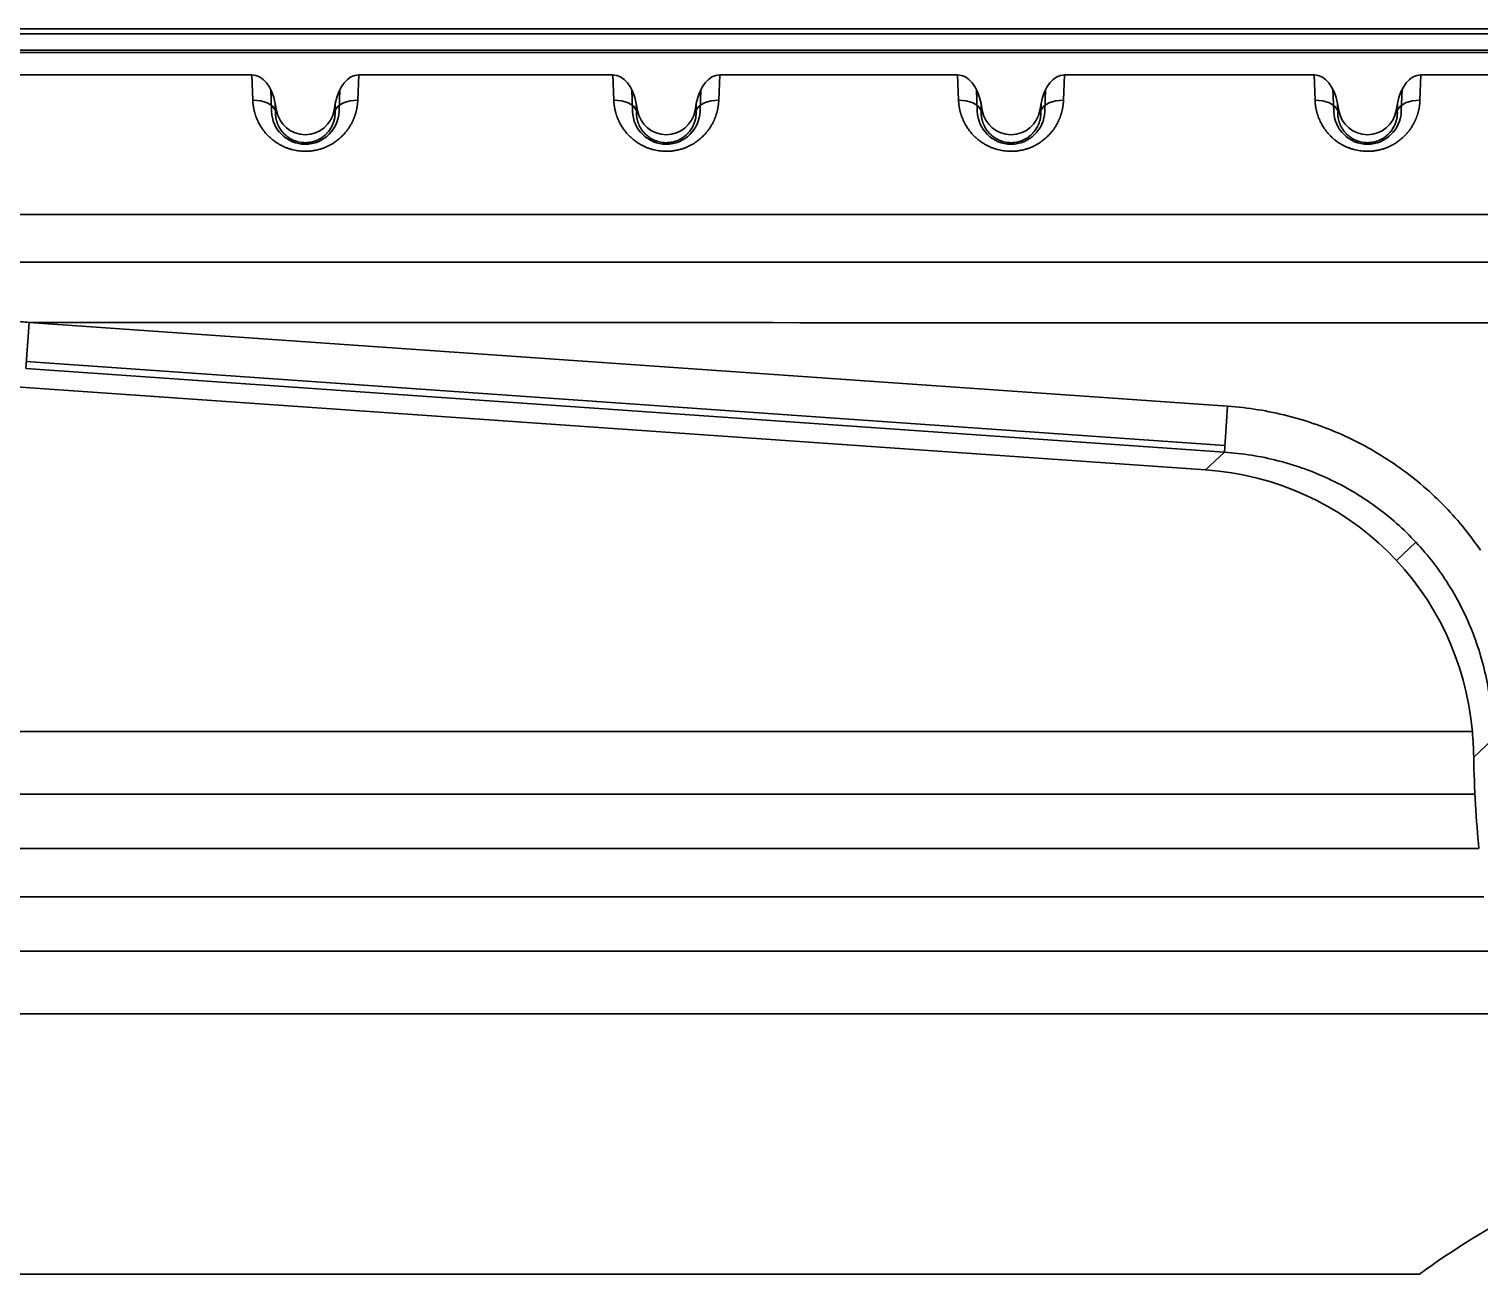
# Model space of a CAD drawing. Header units: millimetres. Extents: x 256 to 2096, y 1004 to 2403.
# Drawn here: x 514.7 to 638.6, y 1950.1 to 2056.5 of the extents above; entities that cross this region are included whole.
import ezdxf

# ---------------------------------------------------------------- set-up
doc = ezdxf.new("R2010")
doc.units = ezdxf.units.MM
doc.layers.add('1', color=7, linetype='Continuous', true_color=0xffffff)

msp = doc.modelspace()

# ---------------------------------------------------------------- linework, layer by layer
at = {"layer": '1', "color": 7, "linetype": 'Continuous', "lineweight": 35}
for p, q in [((714.018, 2056.507), (489.361, 2056.507)), ((489.427, 2056.101), (713.952, 2056.101)), ((489.687, 2054.699), (713.692, 2054.699)), ((489.687, 2054.497), (713.692, 2054.497)), ((533.715, 2052.591), (511.797, 2052.591)), ((533.715, 2052.591), (533.794, 2050.415)), ((542.761, 2050.415), (542.841, 2052.591)), ((564.562, 2052.591), (542.841, 2052.591)), ((564.562, 2052.591), (564.641, 2050.415)), ((573.608, 2050.415), (573.688, 2052.591)), ((594.023, 2052.591), (573.688, 2052.591)), ((594.023, 2052.591), (594.102, 2050.415)), ((603.069, 2050.415), (603.148, 2052.591)), ((624.482, 2052.591), (603.148, 2052.591)), ((624.482, 2052.591), (624.562, 2050.415)), ((633.529, 2050.415), (633.608, 2052.591)), ((654.802, 2052.591), (633.608, 2052.591)), ((535.324, 2051.335), (535.391, 2049.474)), ((541.232, 2051.335), (541.164, 2049.474)), ((566.238, 2049.474), (566.17, 2051.335)), ((572.079, 2051.335), (572.011, 2049.474)), ((595.631, 2051.335), (595.699, 2049.474)), ((601.54, 2051.335), (601.472, 2049.474)), ((626.091, 2051.335), (626.159, 2049.474)), ((631.932, 2049.474), (631.999, 2051.335)), ((535.712, 2050.129), (535.816, 2049.54)), ((535.712, 2050.129), (535.734, 2049.526)), ((535.816, 2049.54), (535.734, 2049.526)), ((540.74, 2049.54), (540.844, 2050.129)), ((540.74, 2049.54), (540.822, 2049.526)), ((540.822, 2049.526), (540.844, 2050.129)), ((566.559, 2050.129), (566.663, 2049.54)), ((566.559, 2050.129), (566.581, 2049.526)), ((566.663, 2049.54), (566.581, 2049.526)), ((571.587, 2049.54), (571.691, 2050.129)), ((571.587, 2049.54), (571.669, 2049.526)), ((571.669, 2049.526), (571.691, 2050.129)), ((596.02, 2050.129), (596.123, 2049.54)), ((596.02, 2050.129), (596.042, 2049.526)), ((596.123, 2049.54), (596.042, 2049.526)), ((601.047, 2049.54), (601.151, 2050.129)), ((601.047, 2049.54), (601.129, 2049.526)), ((601.129, 2049.526), (601.151, 2050.129)), ((626.479, 2050.129), (626.583, 2049.54)), ((626.479, 2050.129), (626.501, 2049.526)), ((626.583, 2049.54), (626.501, 2049.526)), ((631.507, 2049.54), (631.611, 2050.129)), ((631.507, 2049.54), (631.589, 2049.526)), ((631.589, 2049.526), (631.611, 2050.129)), ((490.927, 2040.661), (712.338, 2040.661)), ((491.418, 2036.591), (711.852, 2036.591)), ((514.395, 2027.497), (514.67, 2031.426)), ((514.67, 2031.426), (617.093, 2024.264)), ((615.197, 2018.823), (465.849, 2029.266)), ((514.395, 2027.497), (616.818, 2020.335)), ((514.435, 2028.078), (616.859, 2020.916)), ((616.818, 2020.335), (617.093, 2024.264)), ((616.818, 2020.335), (615.197, 2018.823)), ((633.186, 2012.639), (631.522, 2011.087)), ((445.963, 1996.452), (638.005, 1996.453)), ((639.721, 1995.774), (638.121, 1994.282)), ((445.908, 1991.094), (638.229, 1991.094)), ((445.764, 1986.453), (638.572, 1986.453)), ((638.992, 1982.331), (445.03, 1982.331)), ((442.851, 1977.69), (639.335, 1977.69)), ((639.676, 1972.331), (439.788, 1972.331)), ((412.964, 1950.094), (633.498, 1950.094))]:
    msp.add_line(p, q, dxfattribs=at)
for centre, radius, start, end in [((538.278, 2049.974), 2.5, 190, 350), ((569.125, 2049.974), 2.5, 190, 350), ((598.585, 2049.974), 2.5, 190, 350), ((629.045, 2049.974), 2.5, 190, 350), ((676.964, 1890.094), 74.09, 117.74072, 125.92108)]:
    msp.add_arc(centre, radius, start, end, dxfattribs=at)
for centre, major_axis, ratio, start_param, end_param in [((533.788, 2049.342), (0.118, -3.248), 0.6153903, 1.7929219, 3.1191677), ((542.767, 2049.342), (0.118, 3.248), 0.6153903, 0.022425, 1.3486707), ((564.635, 2049.342), (0.118, -3.248), 0.6153903, 1.7929219, 3.1191677), ((573.614, 2049.342), (0.118, 3.248), 0.6153903, 0.022425, 1.3486707), ((594.096, 2049.342), (0.118, -3.248), 0.6153903, 1.7929219, 3.1191677), ((603.075, 2049.342), (0.118, 3.248), 0.6153903, 0.022425, 1.3486707), ((624.556, 2049.342), (0.118, -3.248), 0.6153903, 1.7929219, 3.1191677), ((633.535, 2049.342), (0.118, 3.248), 0.6153903, 0.022425, 1.3486707), ((533.794, 2049.184), (1.999, 0.073), 0.6153903, 0.2221184, 1.5483714), ((538.278, 2049.572), (0, 2.916), 0.9904663, 1.6046584, 4.6785268), ((542.761, 2049.184), (-1.999, 0.073), 0.6153903, 4.734814, 6.0610597), ((564.641, 2049.184), (1.999, 0.073), 0.6153903, 0.2221184, 1.5483714), ((569.125, 2049.572), (0, 2.916), 0.9904663, 1.6046584, 4.6785268), ((573.608, 2049.184), (-1.999, 0.073), 0.6153903, 4.734814, 6.0610597), ((594.102, 2049.184), (1.999, 0.073), 0.6153903, 0.2221184, 1.5483714), ((598.585, 2049.572), (0, 2.916), 0.9904663, 1.6046584, 4.6785268), ((603.069, 2049.184), (-1.999, 0.073), 0.6153903, 4.734814, 6.0610597), ((624.562, 2049.184), (1.999, 0.073), 0.6153903, 0.2221184, 1.5483714), ((629.045, 2049.572), (0, 2.916), 0.9904663, 1.6046584, 4.6785268), ((633.529, 2049.184), (-1.999, 0.073), 0.6153903, 4.734814, 6.0610597), ((612.714, 1993.549), (-18.808, -17.538), 0.9721448, 2.4918667, 3.8780091), ((641.626, 1996.453), (0, 20), 0.176327, 1.6795424, 2.0943951)]:
    msp.add_ellipse(centre, major_axis=major_axis, ratio=ratio, start_param=start_param, end_param=end_param, dxfattribs=at)
for points, knots in [([(533.794, 2050.415), (533.795, 2050.403), (533.796, 2050.38), (533.797, 2050.344), (533.799, 2050.309), (533.801, 2050.272), (533.804, 2050.235), (533.807, 2050.198), (533.81, 2050.16), (533.814, 2050.122), (533.818, 2050.084), (533.822, 2050.045), (533.827, 2050.005), (533.832, 2049.965), (533.838, 2049.925), (533.844, 2049.884), (533.851, 2049.843), (533.857, 2049.801), (533.865, 2049.759), (533.873, 2049.716), (533.881, 2049.673), (533.89, 2049.63), (533.9, 2049.586), (533.91, 2049.542), (533.921, 2049.497), (533.932, 2049.452), (533.944, 2049.407), (533.956, 2049.361), (533.97, 2049.315), (534.002, 2049.206), (534.057, 2049.039), (534.143, 2048.82), (534.236, 2048.612), (534.336, 2048.417), (534.436, 2048.241), (534.534, 2048.084), (534.629, 2047.943), (534.729, 2047.808), (534.832, 2047.679), (534.937, 2047.556), (535.045, 2047.438), (535.155, 2047.327), (535.267, 2047.221), (535.38, 2047.122), (535.495, 2047.028), (535.609, 2046.939), (535.724, 2046.857), (535.838, 2046.779), (535.987, 2046.686), (536.174, 2046.578), (536.404, 2046.463), (536.644, 2046.36), (536.891, 2046.27), (537.139, 2046.197), (537.391, 2046.138), (537.644, 2046.094), (537.869, 2046.069), (538.06, 2046.056), (538.216, 2046.051), (538.371, 2046.052), (538.525, 2046.057), (538.677, 2046.069), (538.827, 2046.085), (538.987, 2046.108), (539.156, 2046.139), (539.334, 2046.179), (539.536, 2046.233), (539.767, 2046.306), (540.051, 2046.416), (540.361, 2046.563), (540.682, 2046.75), (540.932, 2046.926), (541.123, 2047.077), (541.261, 2047.196), (541.397, 2047.323), (541.529, 2047.458), (541.675, 2047.619), (541.831, 2047.812), (541.995, 2048.039), (542.148, 2048.283), (542.251, 2048.474), (542.315, 2048.604), (542.344, 2048.667), (542.373, 2048.73), (542.401, 2048.794), (542.427, 2048.858), (542.453, 2048.922), (542.477, 2048.986), (542.5, 2049.05), (542.523, 2049.114), (542.544, 2049.179), (542.564, 2049.243), (542.584, 2049.308), (542.602, 2049.373), (542.619, 2049.438), (542.635, 2049.503), (542.651, 2049.568), (542.665, 2049.633), (542.678, 2049.698), (542.691, 2049.763), (542.702, 2049.828), (542.712, 2049.893), (542.722, 2049.959), (542.73, 2050.024), (542.738, 2050.089), (542.745, 2050.154), (542.75, 2050.219), (542.755, 2050.285), (542.759, 2050.35), (542.76, 2050.393), (542.761, 2050.415)], [0, 0, 0, 0, 0.0028216, 0.0056816, 0.0085801, 0.0115169, 0.0144922, 0.017506, 0.0205581, 0.0236487, 0.0267778, 0.0299453, 0.0331513, 0.0363957, 0.0396786, 0.0429999, 0.0463598, 0.0497581, 0.0531949, 0.0566702, 0.060184, 0.0637363, 0.0673271, 0.0709565, 0.0746244, 0.0783309, 0.0820759, 0.0858595, 0.0896818, 0.0935426, 0.1128534, 0.1314028, 0.1491894, 0.1662147, 0.1824826, 0.1956897, 0.2086007, 0.2212165, 0.2335322, 0.2455442, 0.2572513, 0.268654, 0.2797539, 0.2905539, 0.3010572, 0.3112627, 0.3211632, 0.3307536, 0.3400313, 0.3574795, 0.3748593, 0.3921994, 0.4094831, 0.4267522, 0.4428331, 0.4594404, 0.4761978, 0.4861776, 0.4961023, 0.5059665, 0.5157651, 0.5254937, 0.5351485, 0.5447287, 0.5564266, 0.568259, 0.5802287, 0.5971021, 0.6156058, 0.6405952, 0.6659967, 0.6918258, 0.7045142, 0.7175505, 0.7309389, 0.7446809, 0.7587744, 0.7789915, 0.8000816, 0.8220469, 0.8448849, 0.8503331, 0.8557736, 0.8612062, 0.8666312, 0.8720485, 0.8774582, 0.8828604, 0.8882553, 0.8936429, 0.8990234, 0.9043968, 0.9097633, 0.9151228, 0.9204755, 0.9258213, 0.9311605, 0.9364931, 0.9418192, 0.947139, 0.9524525, 0.9577598, 0.963061, 0.9683561, 0.9736452, 0.9789282, 0.9842052, 0.9894762, 0.9947411, 1, 1, 1, 1]), ([(535.734, 2049.526), (535.733, 2049.517), (535.732, 2049.5), (535.731, 2049.475), (535.73, 2049.449), (535.729, 2049.423), (535.729, 2049.398), (535.728, 2049.372), (535.728, 2049.346), (535.729, 2049.32), (535.729, 2049.294), (535.73, 2049.268), (535.731, 2049.242), (535.732, 2049.216), (535.734, 2049.19), (535.736, 2049.164), (535.738, 2049.137), (535.74, 2049.111), (535.743, 2049.085), (535.746, 2049.059), (535.749, 2049.032), (535.752, 2049.006), (535.756, 2048.979), (535.76, 2048.953), (535.764, 2048.927), (535.769, 2048.9), (535.774, 2048.874), (535.781, 2048.835), (535.792, 2048.784), (535.808, 2048.72), (535.825, 2048.656), (535.844, 2048.592), (535.865, 2048.528), (535.888, 2048.463), (535.912, 2048.399), (535.939, 2048.334), (535.968, 2048.27), (536.004, 2048.195), (536.049, 2048.11), (536.103, 2048.017), (536.16, 2047.927), (536.22, 2047.841), (536.283, 2047.758), (536.349, 2047.678), (536.417, 2047.602), (536.486, 2047.53), (536.558, 2047.462), (536.631, 2047.397), (536.705, 2047.336), (536.78, 2047.279), (536.9, 2047.195), (537.072, 2047.09), (537.306, 2046.979), (537.548, 2046.893), (537.795, 2046.832), (538.025, 2046.799), (538.234, 2046.788), (538.423, 2046.792), (538.612, 2046.81), (538.801, 2046.842), (538.988, 2046.889), (539.172, 2046.951), (539.331, 2047.018), (539.469, 2047.086), (539.586, 2047.153), (539.702, 2047.226), (539.815, 2047.308), (539.925, 2047.396), (540.031, 2047.492), (540.132, 2047.594), (540.24, 2047.715), (540.35, 2047.857), (540.46, 2048.025), (540.56, 2048.207), (540.636, 2048.378), (540.694, 2048.535), (540.738, 2048.68), (540.777, 2048.84), (540.799, 2048.968), (540.81, 2049.058), (540.815, 2049.106), (540.819, 2049.153), (540.823, 2049.2), (540.825, 2049.247), (540.827, 2049.294), (540.827, 2049.341), (540.827, 2049.387), (540.826, 2049.434), (540.824, 2049.48), (540.823, 2049.51), (540.822, 2049.526)], [0, 0, 0, 0, 0.0038383, 0.0076799, 0.0115248, 0.015373, 0.0192245, 0.0230793, 0.0269373, 0.0307987, 0.0346634, 0.0385314, 0.0424027, 0.0462773, 0.0501553, 0.0540366, 0.0579212, 0.0618092, 0.0657005, 0.0695952, 0.0734932, 0.0773946, 0.0812993, 0.0852074, 0.0891189, 0.0930338, 0.096952, 0.1008736, 0.1102653, 0.1196774, 0.1291105, 0.1385652, 0.1480423, 0.1575422, 0.1670658, 0.1766136, 0.1861862, 0.1957843, 0.2102726, 0.2243881, 0.238131, 0.2515018, 0.2645011, 0.27713, 0.2893895, 0.3012813, 0.3128074, 0.3239699, 0.3347718, 0.3452164, 0.3553075, 0.3826106, 0.4084738, 0.4330643, 0.4565789, 0.4792453, 0.4960094, 0.5128846, 0.5299886, 0.5474337, 0.5653254, 0.5837608, 0.6028281, 0.6162621, 0.6302526, 0.6448194, 0.6599796, 0.6757479, 0.6921367, 0.7091565, 0.7268164, 0.750668, 0.7763551, 0.8038707, 0.8332038, 0.8523152, 0.8737145, 0.8973749, 0.9232664, 0.9302768, 0.9372801, 0.9442765, 0.9512659, 0.9582485, 0.9652241, 0.9721929, 0.9791548, 0.98611, 0.9930584, 1, 1, 1, 1]), ([(564.641, 2050.415), (564.642, 2050.403), (564.642, 2050.38), (564.644, 2050.344), (564.646, 2050.309), (564.648, 2050.272), (564.651, 2050.235), (564.654, 2050.198), (564.657, 2050.16), (564.661, 2050.122), (564.665, 2050.084), (564.669, 2050.045), (564.674, 2050.005), (564.679, 2049.965), (564.685, 2049.925), (564.691, 2049.884), (564.697, 2049.843), (564.704, 2049.801), (564.712, 2049.759), (564.72, 2049.716), (564.728, 2049.673), (564.737, 2049.63), (564.747, 2049.586), (564.757, 2049.542), (564.768, 2049.497), (564.779, 2049.452), (564.791, 2049.407), (564.803, 2049.361), (564.816, 2049.315), (564.849, 2049.206), (564.904, 2049.039), (564.99, 2048.82), (565.083, 2048.612), (565.183, 2048.417), (565.282, 2048.241), (565.381, 2048.084), (565.476, 2047.943), (565.576, 2047.808), (565.678, 2047.679), (565.784, 2047.556), (565.892, 2047.438), (566.002, 2047.327), (566.114, 2047.221), (566.227, 2047.122), (566.341, 2047.028), (566.456, 2046.939), (566.571, 2046.857), (566.685, 2046.779), (566.834, 2046.686), (567.021, 2046.578), (567.251, 2046.463), (567.491, 2046.36), (567.738, 2046.27), (567.986, 2046.197), (568.237, 2046.138), (568.491, 2046.094), (568.716, 2046.069), (568.907, 2046.056), (569.063, 2046.051), (569.218, 2046.052), (569.372, 2046.057), (569.524, 2046.069), (569.674, 2046.085), (569.834, 2046.108), (570.003, 2046.139), (570.181, 2046.179), (570.383, 2046.233), (570.613, 2046.306), (570.898, 2046.416), (571.207, 2046.563), (571.529, 2046.75), (571.779, 2046.926), (571.97, 2047.077), (572.108, 2047.196), (572.243, 2047.323), (572.376, 2047.458), (572.522, 2047.619), (572.678, 2047.812), (572.842, 2048.039), (572.995, 2048.283), (573.098, 2048.474), (573.161, 2048.604), (573.191, 2048.667), (573.22, 2048.73), (573.247, 2048.794), (573.274, 2048.858), (573.299, 2048.922), (573.324, 2048.986), (573.347, 2049.05), (573.37, 2049.114), (573.391, 2049.179), (573.411, 2049.243), (573.43, 2049.308), (573.449, 2049.373), (573.466, 2049.438), (573.482, 2049.503), (573.498, 2049.568), (573.512, 2049.633), (573.525, 2049.698), (573.538, 2049.763), (573.549, 2049.828), (573.559, 2049.893), (573.569, 2049.959), (573.577, 2050.024), (573.585, 2050.089), (573.591, 2050.154), (573.597, 2050.219), (573.602, 2050.285), (573.606, 2050.35), (573.607, 2050.393), (573.608, 2050.415)], [0, 0, 0, 0, 0.0028216, 0.0056816, 0.0085801, 0.0115169, 0.0144922, 0.017506, 0.0205581, 0.0236487, 0.0267778, 0.0299453, 0.0331513, 0.0363957, 0.0396786, 0.0429999, 0.0463598, 0.0497581, 0.0531949, 0.0566702, 0.060184, 0.0637363, 0.0673272, 0.0709565, 0.0746244, 0.0783309, 0.0820759, 0.0858595, 0.0896818, 0.0935426, 0.1128534, 0.1314028, 0.1491894, 0.1662147, 0.1824826, 0.1956897, 0.2086007, 0.2212165, 0.2335322, 0.2455442, 0.2572513, 0.268654, 0.2797539, 0.2905539, 0.3010572, 0.3112627, 0.3211632, 0.3307536, 0.3400313, 0.3574795, 0.3748593, 0.3921994, 0.4094831, 0.4267522, 0.4428331, 0.4594404, 0.4761978, 0.4861776, 0.4961023, 0.5059665, 0.5157651, 0.5254937, 0.5351485, 0.5447287, 0.5564266, 0.568259, 0.5802287, 0.5971021, 0.6156058, 0.6405952, 0.6659967, 0.6918258, 0.7045142, 0.7175505, 0.7309389, 0.7446809, 0.7587744, 0.7789915, 0.8000816, 0.8220469, 0.8448849, 0.8503331, 0.8557736, 0.8612062, 0.8666312, 0.8720485, 0.8774582, 0.8828604, 0.8882553, 0.8936429, 0.8990234, 0.9043968, 0.9097633, 0.9151228, 0.9204755, 0.9258213, 0.9311605, 0.9364931, 0.9418192, 0.947139, 0.9524525, 0.9577598, 0.963061, 0.9683561, 0.9736452, 0.9789282, 0.9842052, 0.9894762, 0.9947411, 1, 1, 1, 1]), ([(566.581, 2049.526), (566.58, 2049.517), (566.579, 2049.5), (566.578, 2049.475), (566.577, 2049.449), (566.576, 2049.423), (566.576, 2049.398), (566.575, 2049.372), (566.575, 2049.346), (566.576, 2049.32), (566.576, 2049.294), (566.577, 2049.268), (566.578, 2049.242), (566.579, 2049.216), (566.581, 2049.19), (566.583, 2049.164), (566.585, 2049.137), (566.587, 2049.111), (566.59, 2049.085), (566.593, 2049.059), (566.596, 2049.032), (566.599, 2049.006), (566.603, 2048.979), (566.607, 2048.953), (566.611, 2048.927), (566.616, 2048.9), (566.621, 2048.874), (566.628, 2048.835), (566.639, 2048.784), (566.654, 2048.72), (566.672, 2048.656), (566.691, 2048.592), (566.712, 2048.528), (566.734, 2048.463), (566.759, 2048.399), (566.786, 2048.334), (566.815, 2048.27), (566.851, 2048.195), (566.896, 2048.11), (566.95, 2048.017), (567.007, 2047.927), (567.067, 2047.841), (567.13, 2047.758), (567.196, 2047.678), (567.264, 2047.602), (567.333, 2047.53), (567.405, 2047.462), (567.478, 2047.397), (567.552, 2047.336), (567.627, 2047.279), (567.747, 2047.195), (567.919, 2047.09), (568.153, 2046.979), (568.395, 2046.893), (568.642, 2046.832), (568.872, 2046.799), (569.081, 2046.788), (569.27, 2046.792), (569.459, 2046.81), (569.648, 2046.842), (569.835, 2046.889), (570.019, 2046.951), (570.178, 2047.018), (570.315, 2047.086), (570.433, 2047.153), (570.549, 2047.226), (570.662, 2047.308), (570.771, 2047.396), (570.878, 2047.492), (570.979, 2047.594), (571.086, 2047.715), (571.197, 2047.857), (571.307, 2048.025), (571.407, 2048.207), (571.483, 2048.378), (571.541, 2048.535), (571.585, 2048.68), (571.624, 2048.84), (571.646, 2048.968), (571.657, 2049.058), (571.662, 2049.106), (571.666, 2049.153), (571.67, 2049.2), (571.672, 2049.247), (571.674, 2049.294), (571.674, 2049.341), (571.674, 2049.387), (571.673, 2049.434), (571.671, 2049.48), (571.669, 2049.51), (571.669, 2049.526)], [0, 0, 0, 0, 0.0038383, 0.0076799, 0.0115248, 0.015373, 0.0192245, 0.0230793, 0.0269373, 0.0307987, 0.0346634, 0.0385314, 0.0424027, 0.0462773, 0.0501553, 0.0540366, 0.0579212, 0.0618092, 0.0657005, 0.0695952, 0.0734932, 0.0773946, 0.0812993, 0.0852074, 0.0891189, 0.0930338, 0.096952, 0.1008736, 0.1102653, 0.1196774, 0.1291105, 0.1385652, 0.1480423, 0.1575422, 0.1670658, 0.1766136, 0.1861862, 0.1957843, 0.2102726, 0.2243881, 0.238131, 0.2515018, 0.2645011, 0.27713, 0.2893895, 0.3012813, 0.3128074, 0.3239699, 0.3347718, 0.3452164, 0.3553075, 0.3826106, 0.4084738, 0.4330643, 0.4565789, 0.4792453, 0.4960094, 0.5128846, 0.5299886, 0.5474337, 0.5653254, 0.5837608, 0.6028281, 0.6162621, 0.6302526, 0.6448194, 0.6599796, 0.6757479, 0.6921367, 0.7091565, 0.7268164, 0.750668, 0.7763551, 0.8038707, 0.8332038, 0.8523152, 0.8737145, 0.8973749, 0.9232664, 0.9302768, 0.9372801, 0.9442765, 0.9512659, 0.9582485, 0.9652241, 0.9721929, 0.9791548, 0.98611, 0.9930584, 1, 1, 1, 1]), ([(594.102, 2050.415), (594.102, 2050.403), (594.103, 2050.38), (594.105, 2050.344), (594.107, 2050.309), (594.109, 2050.272), (594.112, 2050.235), (594.115, 2050.198), (594.118, 2050.16), (594.122, 2050.122), (594.126, 2050.084), (594.13, 2050.045), (594.135, 2050.005), (594.14, 2049.965), (594.146, 2049.925), (594.152, 2049.884), (594.158, 2049.843), (594.165, 2049.801), (594.173, 2049.759), (594.181, 2049.716), (594.189, 2049.673), (594.198, 2049.63), (594.208, 2049.586), (594.218, 2049.542), (594.228, 2049.497), (594.24, 2049.452), (594.252, 2049.407), (594.264, 2049.361), (594.277, 2049.315), (594.309, 2049.206), (594.365, 2049.039), (594.45, 2048.82), (594.544, 2048.612), (594.644, 2048.417), (594.743, 2048.241), (594.841, 2048.084), (594.937, 2047.943), (595.036, 2047.808), (595.139, 2047.679), (595.245, 2047.556), (595.353, 2047.438), (595.463, 2047.327), (595.575, 2047.221), (595.688, 2047.122), (595.802, 2047.028), (595.917, 2046.939), (596.032, 2046.857), (596.146, 2046.779), (596.294, 2046.686), (596.481, 2046.578), (596.712, 2046.463), (596.951, 2046.36), (597.198, 2046.27), (597.447, 2046.197), (597.698, 2046.138), (597.951, 2046.094), (598.176, 2046.069), (598.368, 2046.056), (598.524, 2046.051), (598.679, 2046.052), (598.832, 2046.057), (598.985, 2046.069), (599.135, 2046.085), (599.294, 2046.108), (599.463, 2046.139), (599.642, 2046.179), (599.844, 2046.233), (600.074, 2046.306), (600.359, 2046.416), (600.668, 2046.563), (600.989, 2046.75), (601.24, 2046.926), (601.43, 2047.077), (601.569, 2047.196), (601.704, 2047.323), (601.836, 2047.458), (601.982, 2047.619), (602.139, 2047.812), (602.302, 2048.039), (602.455, 2048.283), (602.559, 2048.474), (602.622, 2048.604), (602.652, 2048.667), (602.681, 2048.73), (602.708, 2048.794), (602.735, 2048.858), (602.76, 2048.922), (602.785, 2048.986), (602.808, 2049.05), (602.83, 2049.114), (602.852, 2049.179), (602.872, 2049.243), (602.891, 2049.308), (602.909, 2049.373), (602.927, 2049.438), (602.943, 2049.503), (602.958, 2049.568), (602.973, 2049.633), (602.986, 2049.698), (602.998, 2049.763), (603.01, 2049.828), (603.02, 2049.893), (603.03, 2049.959), (603.038, 2050.024), (603.046, 2050.089), (603.052, 2050.154), (603.058, 2050.219), (603.062, 2050.285), (603.066, 2050.35), (603.068, 2050.393), (603.069, 2050.415)], [0, 0, 0, 0, 0.0028216, 0.0056816, 0.0085801, 0.0115169, 0.0144922, 0.0175059, 0.0205581, 0.0236487, 0.0267778, 0.0299453, 0.0331512, 0.0363957, 0.0396786, 0.0429999, 0.0463598, 0.0497581, 0.0531949, 0.0566702, 0.060184, 0.0637363, 0.0673271, 0.0709565, 0.0746244, 0.0783309, 0.0820759, 0.0858595, 0.0896818, 0.0935426, 0.1128534, 0.1314028, 0.1491894, 0.1662147, 0.1824826, 0.1956897, 0.2086007, 0.2212165, 0.2335322, 0.2455442, 0.2572513, 0.268654, 0.2797539, 0.2905539, 0.3010572, 0.3112627, 0.3211632, 0.3307536, 0.3400313, 0.3574795, 0.3748593, 0.3921994, 0.4094831, 0.4267522, 0.4428331, 0.4594404, 0.4761978, 0.4861776, 0.4961023, 0.5059665, 0.5157651, 0.5254937, 0.5351485, 0.5447287, 0.5564266, 0.568259, 0.5802287, 0.5971021, 0.6156058, 0.6405952, 0.6659967, 0.6918258, 0.7045142, 0.7175505, 0.7309389, 0.7446809, 0.7587744, 0.7789915, 0.8000816, 0.8220469, 0.8448849, 0.8503331, 0.8557736, 0.8612062, 0.8666312, 0.8720485, 0.8774582, 0.8828604, 0.8882553, 0.8936429, 0.8990234, 0.9043968, 0.9097633, 0.9151228, 0.9204755, 0.9258213, 0.9311605, 0.9364931, 0.9418192, 0.947139, 0.9524525, 0.9577598, 0.963061, 0.9683561, 0.9736452, 0.9789282, 0.9842052, 0.9894762, 0.9947411, 1, 1, 1, 1]), ([(596.042, 2049.526), (596.041, 2049.517), (596.04, 2049.5), (596.039, 2049.475), (596.038, 2049.449), (596.037, 2049.423), (596.036, 2049.398), (596.036, 2049.372), (596.036, 2049.346), (596.036, 2049.32), (596.037, 2049.294), (596.038, 2049.268), (596.039, 2049.242), (596.04, 2049.216), (596.042, 2049.19), (596.043, 2049.164), (596.045, 2049.137), (596.048, 2049.111), (596.051, 2049.085), (596.053, 2049.059), (596.057, 2049.032), (596.06, 2049.006), (596.064, 2048.979), (596.068, 2048.953), (596.072, 2048.927), (596.077, 2048.9), (596.082, 2048.874), (596.089, 2048.835), (596.1, 2048.784), (596.115, 2048.72), (596.132, 2048.656), (596.151, 2048.592), (596.172, 2048.528), (596.195, 2048.463), (596.22, 2048.399), (596.247, 2048.334), (596.276, 2048.27), (596.312, 2048.195), (596.356, 2048.11), (596.41, 2048.017), (596.468, 2047.927), (596.528, 2047.841), (596.591, 2047.758), (596.657, 2047.678), (596.724, 2047.602), (596.794, 2047.53), (596.866, 2047.462), (596.939, 2047.397), (597.013, 2047.336), (597.088, 2047.279), (597.208, 2047.195), (597.38, 2047.09), (597.614, 2046.979), (597.856, 2046.893), (598.103, 2046.832), (598.332, 2046.799), (598.541, 2046.788), (598.73, 2046.792), (598.92, 2046.81), (599.109, 2046.842), (599.296, 2046.889), (599.479, 2046.951), (599.639, 2047.018), (599.776, 2047.086), (599.894, 2047.153), (600.009, 2047.226), (600.122, 2047.308), (600.232, 2047.396), (600.338, 2047.492), (600.44, 2047.594), (600.547, 2047.715), (600.657, 2047.857), (600.767, 2048.025), (600.868, 2048.207), (600.944, 2048.378), (601.002, 2048.535), (601.046, 2048.68), (601.085, 2048.84), (601.106, 2048.968), (601.118, 2049.058), (601.123, 2049.106), (601.127, 2049.153), (601.13, 2049.2), (601.133, 2049.247), (601.134, 2049.294), (601.135, 2049.341), (601.135, 2049.387), (601.134, 2049.434), (601.132, 2049.48), (601.13, 2049.51), (601.129, 2049.526)], [0, 0, 0, 0, 0.0038383, 0.0076799, 0.0115248, 0.015373, 0.0192245, 0.0230793, 0.0269373, 0.0307987, 0.0346634, 0.0385314, 0.0424027, 0.0462773, 0.0501553, 0.0540366, 0.0579212, 0.0618092, 0.0657005, 0.0695952, 0.0734932, 0.0773946, 0.0812993, 0.0852074, 0.0891189, 0.0930338, 0.096952, 0.1008736, 0.1102653, 0.1196774, 0.1291105, 0.1385652, 0.1480423, 0.1575422, 0.1670658, 0.1766136, 0.1861862, 0.1957843, 0.2102726, 0.2243881, 0.238131, 0.2515018, 0.2645011, 0.27713, 0.2893895, 0.3012813, 0.3128074, 0.3239699, 0.3347718, 0.3452164, 0.3553075, 0.3826106, 0.4084738, 0.4330643, 0.4565789, 0.4792453, 0.4960094, 0.5128846, 0.5299886, 0.5474337, 0.5653254, 0.5837608, 0.6028281, 0.6162621, 0.6302526, 0.6448194, 0.6599796, 0.6757479, 0.6921367, 0.7091565, 0.7268164, 0.750668, 0.7763551, 0.8038707, 0.8332038, 0.8523152, 0.8737145, 0.8973749, 0.9232664, 0.9302768, 0.9372801, 0.9442765, 0.9512659, 0.9582485, 0.9652241, 0.9721929, 0.9791548, 0.98611, 0.9930584, 1, 1, 1, 1]), ([(624.562, 2050.415), (624.562, 2050.403), (624.563, 2050.38), (624.565, 2050.344), (624.567, 2050.309), (624.569, 2050.272), (624.572, 2050.235), (624.575, 2050.198), (624.578, 2050.16), (624.581, 2050.122), (624.585, 2050.084), (624.59, 2050.045), (624.595, 2050.005), (624.6, 2049.965), (624.605, 2049.925), (624.612, 2049.884), (624.618, 2049.843), (624.625, 2049.801), (624.632, 2049.759), (624.64, 2049.716), (624.649, 2049.673), (624.658, 2049.63), (624.667, 2049.586), (624.678, 2049.542), (624.688, 2049.497), (624.7, 2049.452), (624.711, 2049.407), (624.724, 2049.361), (624.737, 2049.315), (624.769, 2049.206), (624.825, 2049.039), (624.91, 2048.82), (625.004, 2048.612), (625.103, 2048.417), (625.203, 2048.241), (625.301, 2048.084), (625.397, 2047.943), (625.496, 2047.808), (625.599, 2047.679), (625.705, 2047.556), (625.813, 2047.438), (625.923, 2047.327), (626.035, 2047.221), (626.148, 2047.122), (626.262, 2047.028), (626.377, 2046.939), (626.492, 2046.857), (626.606, 2046.779), (626.754, 2046.686), (626.941, 2046.578), (627.172, 2046.463), (627.411, 2046.36), (627.658, 2046.27), (627.907, 2046.197), (628.158, 2046.138), (628.411, 2046.094), (628.636, 2046.069), (628.828, 2046.056), (628.983, 2046.051), (629.138, 2046.052), (629.292, 2046.057), (629.444, 2046.069), (629.595, 2046.085), (629.754, 2046.108), (629.923, 2046.139), (630.102, 2046.179), (630.304, 2046.233), (630.534, 2046.306), (630.818, 2046.416), (631.128, 2046.563), (631.449, 2046.75), (631.7, 2046.926), (631.89, 2047.077), (632.028, 2047.196), (632.164, 2047.323), (632.296, 2047.458), (632.442, 2047.619), (632.599, 2047.812), (632.762, 2048.039), (632.915, 2048.283), (633.018, 2048.474), (633.082, 2048.604), (633.112, 2048.667), (633.14, 2048.73), (633.168, 2048.794), (633.195, 2048.858), (633.22, 2048.922), (633.244, 2048.986), (633.268, 2049.05), (633.29, 2049.114), (633.311, 2049.179), (633.332, 2049.243), (633.351, 2049.308), (633.369, 2049.373), (633.387, 2049.438), (633.403, 2049.503), (633.418, 2049.568), (633.432, 2049.633), (633.446, 2049.698), (633.458, 2049.763), (633.47, 2049.828), (633.48, 2049.893), (633.489, 2049.959), (633.498, 2050.024), (633.505, 2050.089), (633.512, 2050.154), (633.518, 2050.219), (633.522, 2050.285), (633.526, 2050.35), (633.528, 2050.393), (633.529, 2050.415)], [0, 0, 0, 0, 0.0028216, 0.0056816, 0.0085801, 0.0115169, 0.0144922, 0.017506, 0.0205581, 0.0236487, 0.0267778, 0.0299453, 0.0331513, 0.0363957, 0.0396786, 0.0429999, 0.0463598, 0.0497581, 0.0531949, 0.0566702, 0.060184, 0.0637363, 0.0673271, 0.0709565, 0.0746244, 0.0783309, 0.0820759, 0.0858595, 0.0896818, 0.0935426, 0.1128534, 0.1314028, 0.1491894, 0.1662147, 0.1824826, 0.1956897, 0.2086007, 0.2212165, 0.2335322, 0.2455442, 0.2572513, 0.268654, 0.2797539, 0.2905539, 0.3010572, 0.3112627, 0.3211632, 0.3307536, 0.3400313, 0.3574795, 0.3748593, 0.3921994, 0.4094831, 0.4267522, 0.4428331, 0.4594404, 0.4761978, 0.4861776, 0.4961023, 0.5059665, 0.5157651, 0.5254937, 0.5351485, 0.5447287, 0.5564266, 0.568259, 0.5802287, 0.5971021, 0.6156058, 0.6405952, 0.6659967, 0.6918258, 0.7045142, 0.7175505, 0.7309389, 0.7446809, 0.7587744, 0.7789915, 0.8000816, 0.8220469, 0.8448849, 0.8503331, 0.8557736, 0.8612062, 0.8666312, 0.8720485, 0.8774582, 0.8828604, 0.8882553, 0.8936429, 0.8990234, 0.9043968, 0.9097633, 0.9151228, 0.9204755, 0.9258213, 0.9311605, 0.9364931, 0.9418192, 0.947139, 0.9524525, 0.9577598, 0.963061, 0.9683561, 0.9736452, 0.9789282, 0.9842052, 0.9894762, 0.9947411, 1, 1, 1, 1]), ([(626.501, 2049.526), (626.501, 2049.517), (626.5, 2049.5), (626.499, 2049.475), (626.497, 2049.449), (626.497, 2049.423), (626.496, 2049.398), (626.496, 2049.372), (626.496, 2049.346), (626.496, 2049.32), (626.497, 2049.294), (626.497, 2049.268), (626.499, 2049.242), (626.5, 2049.216), (626.501, 2049.19), (626.503, 2049.164), (626.505, 2049.137), (626.508, 2049.111), (626.51, 2049.085), (626.513, 2049.059), (626.517, 2049.032), (626.52, 2049.006), (626.524, 2048.979), (626.528, 2048.953), (626.532, 2048.927), (626.537, 2048.9), (626.541, 2048.874), (626.549, 2048.835), (626.56, 2048.784), (626.575, 2048.72), (626.592, 2048.656), (626.611, 2048.592), (626.632, 2048.528), (626.655, 2048.463), (626.68, 2048.399), (626.707, 2048.334), (626.736, 2048.27), (626.772, 2048.195), (626.816, 2048.11), (626.87, 2048.017), (626.928, 2047.927), (626.988, 2047.841), (627.051, 2047.758), (627.116, 2047.678), (627.184, 2047.602), (627.254, 2047.53), (627.325, 2047.462), (627.398, 2047.397), (627.473, 2047.336), (627.548, 2047.279), (627.668, 2047.195), (627.84, 2047.09), (628.074, 2046.979), (628.316, 2046.893), (628.563, 2046.832), (628.792, 2046.799), (629.001, 2046.788), (629.19, 2046.792), (629.38, 2046.81), (629.569, 2046.842), (629.756, 2046.889), (629.939, 2046.951), (630.099, 2047.018), (630.236, 2047.086), (630.354, 2047.153), (630.469, 2047.226), (630.582, 2047.308), (630.692, 2047.396), (630.798, 2047.492), (630.9, 2047.594), (631.007, 2047.715), (631.117, 2047.857), (631.227, 2048.025), (631.328, 2048.207), (631.404, 2048.378), (631.462, 2048.535), (631.506, 2048.68), (631.544, 2048.84), (631.566, 2048.968), (631.578, 2049.058), (631.583, 2049.106), (631.587, 2049.153), (631.59, 2049.2), (631.593, 2049.247), (631.594, 2049.294), (631.595, 2049.341), (631.595, 2049.387), (631.594, 2049.434), (631.592, 2049.48), (631.59, 2049.51), (631.589, 2049.526)], [0, 0, 0, 0, 0.0038383, 0.0076799, 0.0115248, 0.015373, 0.0192245, 0.0230793, 0.0269373, 0.0307987, 0.0346634, 0.0385314, 0.0424027, 0.0462773, 0.0501553, 0.0540366, 0.0579212, 0.0618092, 0.0657005, 0.0695952, 0.0734932, 0.0773946, 0.0812993, 0.0852074, 0.0891189, 0.0930338, 0.096952, 0.1008736, 0.1102653, 0.1196774, 0.1291105, 0.1385652, 0.1480423, 0.1575422, 0.1670658, 0.1766136, 0.1861862, 0.1957843, 0.2102726, 0.2243881, 0.238131, 0.2515018, 0.2645011, 0.27713, 0.2893895, 0.3012813, 0.3128074, 0.3239699, 0.3347718, 0.3452164, 0.3553075, 0.3826106, 0.4084738, 0.4330643, 0.4565789, 0.4792453, 0.4960094, 0.5128846, 0.5299886, 0.5474337, 0.5653254, 0.5837608, 0.6028281, 0.6162621, 0.6302526, 0.6448194, 0.6599796, 0.6757479, 0.6921367, 0.7091565, 0.7268164, 0.750668, 0.7763551, 0.8038707, 0.8332038, 0.8523152, 0.8737145, 0.8973749, 0.9232664, 0.9302768, 0.9372801, 0.9442765, 0.9512659, 0.9582485, 0.9652241, 0.9721929, 0.9791548, 0.98611, 0.9930584, 1, 1, 1, 1]), ([(491.777, 2033.565), (491.945, 2033.549), (492.297, 2033.516), (492.85, 2033.465), (493.452, 2033.41), (494.104, 2033.35), (494.805, 2033.285), (495.556, 2033.216), (496.357, 2033.143), (497.516, 2033.037), (498.924, 2032.908), (500.47, 2032.766), (501.734, 2032.65), (502.65, 2032.565), (503.334, 2032.501), (503.904, 2032.448), (504.542, 2032.388), (505.249, 2032.321), (506.024, 2032.248), (506.868, 2032.168), (507.78, 2032.082), (508.761, 2031.989), (509.81, 2031.889), (510.928, 2031.783), (512.114, 2031.67), (513.369, 2031.55), (514.228, 2031.468), (514.67, 2031.426)], [0, 0, 0, 0, 0.0219866, 0.0461362, 0.072449, 0.100925, 0.131564, 0.1643662, 0.1993315, 0.2364599, 0.3162855, 0.3838008, 0.4390058, 0.4819004, 0.5037944, 0.5286816, 0.5565622, 0.5874361, 0.6213033, 0.6581638, 0.6980176, 0.7408647, 0.7867051, 0.8355389, 0.8873659, 0.9421863, 1, 1, 1, 1]), ([(616.818, 2020.335), (618.359, 2020.233), (619.893, 2019.991), (621.765, 2019.513), (622.137, 2019.408), (622.876, 2019.182), (623.976, 2018.818), (625.047, 2018.376), (626.445, 2017.722), (627.128, 2017.361), (628.456, 2016.577), (629.747, 2015.73), (630.952, 2014.764), (632.107, 2013.742), (632.66, 2013.203), (633.711, 2012.075), (634.21, 2011.486), (634.914, 2010.569), (635.142, 2010.257), (635.581, 2009.624), (635.793, 2009.302), (636.815, 2007.667), (637.508, 2006.28), (638.619, 2003.401), (639.038, 2001.907), (639.454, 1999.628), (639.557, 1998.861), (639.692, 1997.321), (639.724, 1996.548), (639.721, 1995.774)], [0, 0, 0, 0, 0.125, 0.125, 0.15625, 0.15625, 0.1875, 0.25, 0.25, 0.3125, 0.3125, 0.375, 0.4375, 0.4375, 0.5, 0.5, 0.5625, 0.5625, 0.59375, 0.59375, 0.625, 0.625, 0.75, 0.75, 0.875, 0.875, 0.9375, 0.9375, 1, 1, 1, 1])]:
    msp.add_open_spline(points, degree=3, knots=knots, dxfattribs=at)
for points in [[(514.67, 2031.426), (563.114, 2031.411), (611.558, 2031.396), (660.003, 2031.38)], [(638.702, 2011.95), (637.732, 2013.372), (635.57, 2015.992), (631.636, 2019.309), (627.159, 2021.869), (622.248, 2023.594), (618.842, 2024.142), (617.093, 2024.264)], [(638.121, 1994.282), (638.114, 1994.64), (638.088, 1995.36), (638.036, 1996.088), (638.005, 1996.453)]]:
    msp.add_open_spline(points, degree=3, dxfattribs=at)

doc.saveas('drawing.dxf')
